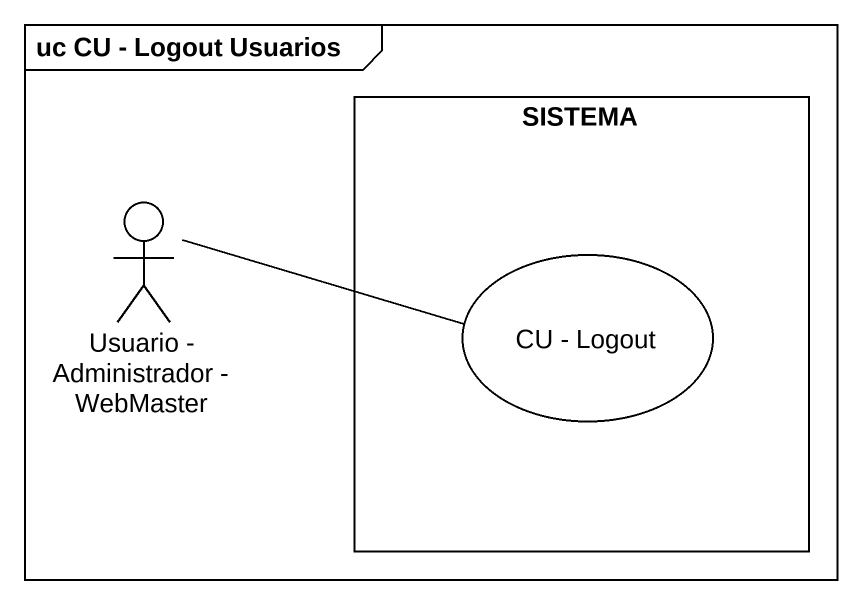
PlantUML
@startuml
mainframe uc CU - Logout Usuarios
rectangle SISTEMA {
  usecase "CU - Logout" as CU_Logout
}
actor "Usuario - Administrador - WebMaster" as Usuario_Administrador
Usuario_Administrador -right- CU_Logout
@enduml
